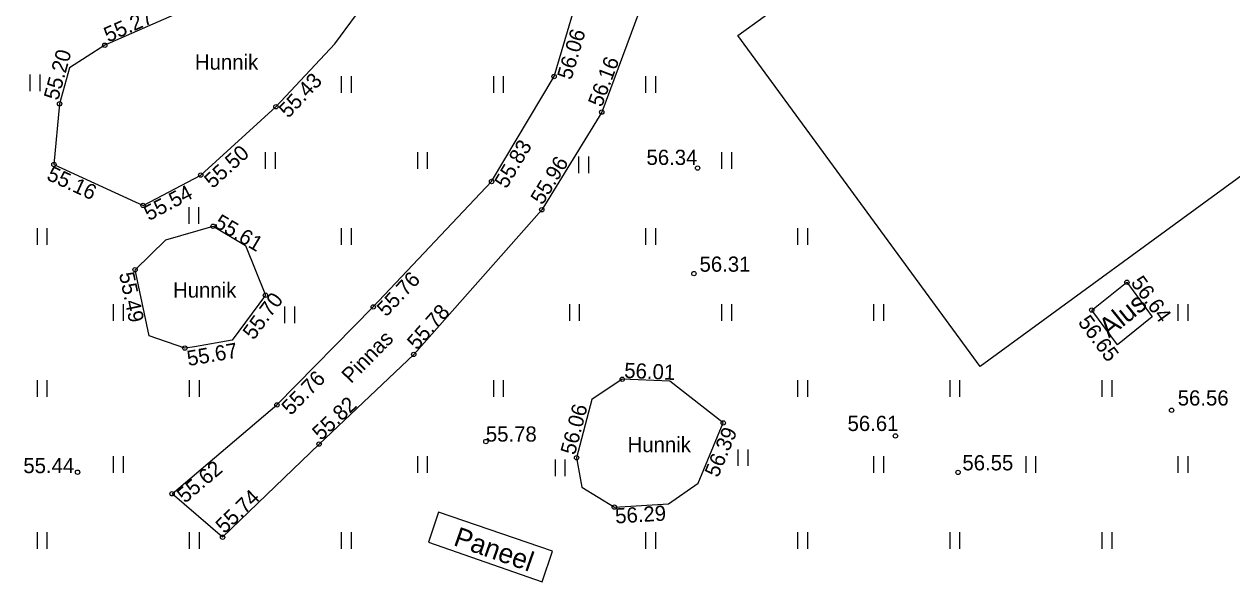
# Model space of a CAD drawing. Extents: x 634393 to 634838, y 6467669 to 6468027.
# Drawn here: x 634532.2 to 634587.8, y 6467805.1 to 6467830.8 of the extents above; entities that cross this region are included whole.
import ezdxf

# ---------------------------------------------------------------- set-up
doc = ezdxf.new("R2010")
doc.units = 0
for name, color, linetype in [('HALJASTUS', 7, 'Continuous'), ('HOONE', 7, 'Continuous'), ('KORGUS-EH2000', 7, 'Continuous'), ('RAJATIS', 7, 'Continuous'), ('TEE', 7, 'Continuous')]:
    doc.layers.add(name, color=color, linetype=linetype)

msp = doc.modelspace()

# ---------------------------------------------------------------- linework, layer by layer
at = {"layer": 'HALJASTUS'}
for p, q in [((634532.441, 6467828.461), (634532.441, 6467827.7)), ((634532.896, 6467828.461), (634532.896, 6467827.7)), ((634546.773, 6467828.381), (634546.773, 6467827.619)), ((634547.228, 6467828.381), (634547.228, 6467827.619)), ((634553.773, 6467828.381), (634553.773, 6467827.619)), ((634554.228, 6467828.381), (634554.228, 6467827.619)), ((634560.773, 6467828.381), (634560.773, 6467827.619)), ((634561.228, 6467828.381), (634561.228, 6467827.619)), ((634543.273, 6467824.881), (634543.273, 6467824.119)), ((634543.728, 6467824.881), (634543.728, 6467824.119)), ((634550.273, 6467824.881), (634550.273, 6467824.119)), ((634550.728, 6467824.881), (634550.728, 6467824.119)), ((634557.695, 6467824.679), (634557.695, 6467823.918)), ((634558.15, 6467824.679), (634558.15, 6467823.918)), ((634564.273, 6467824.881), (634564.273, 6467824.119)), ((634564.728, 6467824.881), (634564.728, 6467824.119)), ((634539.753, 6467822.346), (634539.753, 6467821.585)), ((634540.208, 6467822.346), (634540.208, 6467821.585)), ((634532.773, 6467821.381), (634532.773, 6467820.619)), ((634533.228, 6467821.381), (634533.228, 6467820.619)), ((634546.773, 6467821.381), (634546.773, 6467820.619)), ((634547.228, 6467821.381), (634547.228, 6467820.619)), ((634560.773, 6467821.381), (634560.773, 6467820.619)), ((634561.228, 6467821.381), (634561.228, 6467820.619)), ((634567.773, 6467821.381), (634567.773, 6467820.619)), ((634568.228, 6467821.381), (634568.228, 6467820.619)), ((634536.273, 6467817.881), (634536.273, 6467817.119)), ((634536.728, 6467817.881), (634536.728, 6467817.119)), ((634557.273, 6467817.881), (634557.273, 6467817.119)), ((634557.728, 6467817.881), (634557.728, 6467817.119)), ((634564.273, 6467817.881), (634564.273, 6467817.119)), ((634564.728, 6467817.881), (634564.728, 6467817.119)), ((634571.273, 6467817.881), (634571.273, 6467817.119)), ((634571.728, 6467817.881), (634571.728, 6467817.119)), ((634585.273, 6467817.881), (634585.273, 6467817.119)), ((634585.728, 6467817.881), (634585.728, 6467817.119)), ((634544.158, 6467817.77), (634544.158, 6467817.009)), ((634544.613, 6467817.77), (634544.613, 6467817.009)), ((634532.773, 6467814.381), (634532.773, 6467813.619)), ((634533.228, 6467814.381), (634533.228, 6467813.619)), ((634539.773, 6467814.381), (634539.773, 6467813.619)), ((634540.228, 6467814.381), (634540.228, 6467813.619)), ((634553.773, 6467814.381), (634553.773, 6467813.619)), ((634554.228, 6467814.381), (634554.228, 6467813.619)), ((634567.773, 6467814.381), (634567.773, 6467813.619)), ((634568.228, 6467814.381), (634568.228, 6467813.619)), ((634574.773, 6467814.381), (634574.773, 6467813.619)), ((634575.228, 6467814.381), (634575.228, 6467813.619)), ((634581.773, 6467814.381), (634581.773, 6467813.619)), ((634582.228, 6467814.381), (634582.228, 6467813.619)), ((634565.027, 6467811.192), (634565.027, 6467810.431)), ((634565.482, 6467811.192), (634565.482, 6467810.431)), ((634536.273, 6467810.881), (634536.273, 6467810.119)), ((634536.728, 6467810.881), (634536.728, 6467810.119)), ((634550.273, 6467810.881), (634550.273, 6467810.119)), ((634550.728, 6467810.881), (634550.728, 6467810.119)), ((634556.609, 6467810.72), (634556.609, 6467809.959)), ((634557.064, 6467810.72), (634557.064, 6467809.959)), ((634571.273, 6467810.881), (634571.273, 6467810.119)), ((634571.728, 6467810.881), (634571.728, 6467810.119)), ((634578.273, 6467810.881), (634578.273, 6467810.119)), ((634578.728, 6467810.881), (634578.728, 6467810.119)), ((634585.273, 6467810.881), (634585.273, 6467810.119)), ((634585.728, 6467810.881), (634585.728, 6467810.119)), ((634532.773, 6467807.381), (634532.773, 6467806.619)), ((634533.228, 6467807.381), (634533.228, 6467806.619)), ((634539.773, 6467807.381), (634539.773, 6467806.619)), ((634540.228, 6467807.381), (634540.228, 6467806.619)), ((634546.773, 6467807.381), (634546.773, 6467806.619)), ((634547.228, 6467807.381), (634547.228, 6467806.619)), ((634560.773, 6467807.381), (634560.773, 6467806.619)), ((634561.228, 6467807.381), (634561.228, 6467806.619)), ((634567.773, 6467807.381), (634567.773, 6467806.619)), ((634568.228, 6467807.381), (634568.228, 6467806.619)), ((634574.773, 6467807.381), (634574.773, 6467806.619)), ((634575.228, 6467807.381), (634575.228, 6467806.619)), ((634581.773, 6467807.381), (634581.773, 6467806.619)), ((634582.228, 6467807.381), (634582.228, 6467806.619))]:
    msp.add_line(p, q, dxfattribs=at)
for points in [[(634537.65, 6467822.434), (634540.303, 6467823.828), (634543.764, 6467826.976), (634546.477, 6467829.869), (634548.952, 6467833.24), (634548.494, 6467834.351), (634546.282, 6467834.918), (634543.118, 6467832.475), (634542.128, 6467832.562), (634535.89, 6467829.814), (634534.267, 6467828.767), (634533.811, 6467827.113), (634533.551, 6467824.317)], [(634537.284, 6467819.47), (634538.699, 6467820.849), (634540.871, 6467821.47), (634542.363, 6467820.59), (634543.285, 6467818.295), (634541.751, 6467816.222), (634540.021, 6467815.925), (634539.573, 6467815.86), (634537.928, 6467816.421)], [(634557.836, 6467809.451), (634559.339, 6467808.536), (634561.839, 6467808.685), (634563.198, 6467809.636), (634564.353, 6467812.411), (634561.895, 6467814.33), (634559.705, 6467814.423), (634558.308, 6467813.494), (634557.604, 6467810.808)]]:
    msp.add_lwpolyline(points, close=True, dxfattribs=at)
at = {"layer": 'HOONE'}
msp.add_lwpolyline([(634567.97, 6467851.862), (634636.338, 6467901.814), (634650.864, 6467881.95), (634641.275, 6467875.058), (634651.927, 6467860.377), (634651.805, 6467860.258), (634655.309, 6467855.494), (634596.601, 6467812.596), (634588.395, 6467823.955), (634576.177, 6467815.012), (634565.022, 6467830.265), (634577.288, 6467839.137)], close=True, dxfattribs=at)
at = {"layer": 'KORGUS-EH2000'}
for centre in [(634535.89, 6467829.814), (634556.563, 6467828.37), (634533.811, 6467827.113), (634543.764, 6467826.976), (634558.76, 6467826.729), (634533.551, 6467824.317), (634563.172, 6467824.151), (634540.303, 6467823.828), (634553.692, 6467823.534), (634537.65, 6467822.434), (634556.002, 6467822.232), (634540.871, 6467821.47), (634537.284, 6467819.47), (634562.999, 6467819.292), (634582.929, 6467818.893), (634543.285, 6467818.295), (634548.242, 6467817.755), (634581.313, 6467817.613), (634539.573, 6467815.86), (634550.106, 6467815.568), (634559.705, 6467814.423), (634543.814, 6467813.244), (634584.985, 6467812.997), (634564.353, 6467812.411), (634572.273, 6467811.814), (634545.75, 6467811.437), (634553.426, 6467811.556), (634557.604, 6467810.808), (634534.635, 6467810.143), (634575.156, 6467810.131), (634538.985, 6467809.147), (634559.339, 6467808.536), (634541.311, 6467807.148)]:
    msp.add_circle(centre, 0.1, dxfattribs=at)
at = {"layer": 'RAJATIS'}
for points in [[(634581.313, 6467817.613), (634582.929, 6467818.893), (634584.084, 6467817.3), (634582.5, 6467816.016)], [(634550.789, 6467806.917), (634556.014, 6467805.09), (634556.486, 6467806.512), (634551.246, 6467808.303)]]:
    msp.add_lwpolyline(points, close=True, dxfattribs=at)
at = {"layer": 'TEE'}
msp.add_lwpolyline([(634560.67, 6467831.851), (634558.76, 6467826.729), (634556.002, 6467822.232), (634550.106, 6467815.568), (634545.75, 6467811.437), (634541.311, 6467807.148), (634538.985, 6467809.147), (634543.814, 6467813.244), (634548.242, 6467817.755), (634553.692, 6467823.534), (634556.563, 6467828.37), (634557.874, 6467832.787)], dxfattribs=at)

# ---------------------------------------------------------------- texts
at = {"layer": 'HALJASTUS'}
for p in [(634540.036, 6467828.685), (634539.03, 6467818.185), (634559.949, 6467811.065)]:
    msp.add_text('Hunnik', height=0.7, dxfattribs=at).set_placement(p)
at = {"layer": 'KORGUS-EH2000'}
for s, rotation, p in [('55.27', 23.7747, (634536.041, 6467829.93)), ('56.06', 73.4687, (634557.358, 6467828.184)), ('55.20', 74.5867, (634533.741, 6467827.239)), ('56.16', 69.5495, (634558.76, 6467826.925)), ('55.43', 46.839, (634544.337, 6467826.418)), ('55.50', 42.2885, (634540.856, 6467823.179)), ('55.83', 59.3036, (634554.376, 6467823.167)), ('55.96', 58.4793, (634556.032, 6467822.418)), ('55.16', 335.3269, (634533.169, 6467823.638)), ('55.54', 27.7194, (634537.922, 6467821.705)), ('55.61', 329.4674, (634540.871, 6467821.465)), ('55.49', 281.9265, (634536.54, 6467819.284)), ('55.76', 46.6782, (634548.845, 6467817.267)), ('56.64', 305.9439, (634583.08, 6467818.868)), ('55.70', 53.4989, (634542.742, 6467816.198)), ('55.78', 48.4991, (634550.257, 6467815.734)), ('56.65', 306.6223, (634580.649, 6467817.045)), ('55.67', 9.7414, (634539.734, 6467815.03)), ('56.01', 357.5684, (634559.785, 6467814.488)), ('55.76', 45.532, (634544.448, 6467812.726)), ('55.82', 43.4814, (634545.841, 6467811.568)), ('56.06', 75.3132, (634557.524, 6467810.904)), ('56.39', 67.4021, (634564.112, 6467809.862)), ('55.62', 40.3118, (634539.583, 6467808.684)), ('55.74', 44.0154, (634541.396, 6467807.279)), ('56.29', 3.4108, (634559.399, 6467807.777))]:
    msp.add_text(s, height=0.7, rotation=rotation, dxfattribs=at).set_placement(p)
for s, p in [('56.34', (634560.819, 6467824.297)), ('56.31', (634563.26, 6467819.378)), ('56.56', (634585.267, 6467813.213)), ('56.61', (634570.071, 6467812.04)), ('55.78', (634553.426, 6467811.551)), ('55.44', (634532.141, 6467810.098)), ('56.55', (634575.357, 6467810.227))]:
    msp.add_text(s, height=0.7, dxfattribs=at).set_placement(p)
at = {"layer": 'RAJATIS'}
for s, rotation, p in [('Alus', 39.0284, (634582.101, 6467816.304)), ('Paneel', 340.7271, (634551.889, 6467806.79))]:
    msp.add_text(s, height=0.9, rotation=rotation, dxfattribs=at).set_placement(p)
at = {"layer": 'TEE'}
msp.add_text('Pinnas', height=0.7, rotation=45.532, dxfattribs=at).set_placement((634547.218, 6467814.197))

doc.saveas('drawing.dxf')
